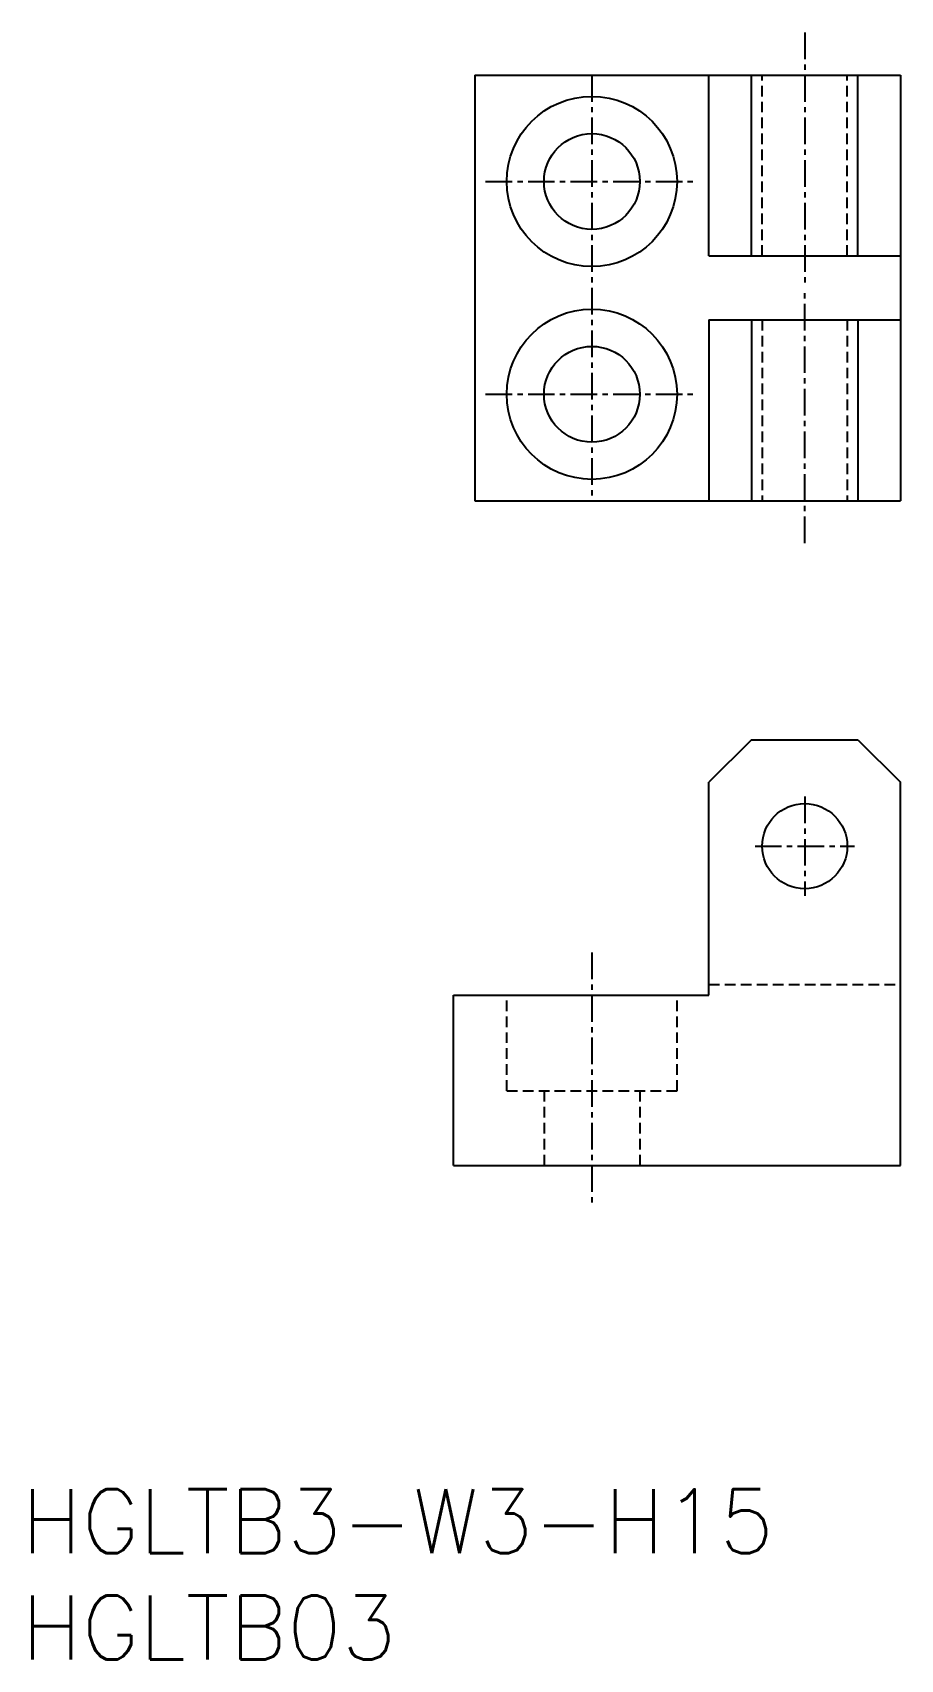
# Model space of a CAD drawing. Extents: x 115.4 to 156.2, y 51.2 to 127.6.
import ezdxf
from ezdxf.enums import TextEntityAlignment as Align

# ---------------------------------------------------------------- set-up
doc = ezdxf.new("R2010")
doc.units = 0
doc.linetypes.add('CENTER', pattern=[2, 1.25, -0.25, 0.25, -0.25])
doc.linetypes.add('DASHED', pattern=[0.75, 0.5, -0.25])
doc.layers.get('0').update_dxf_attribs({"linetype": 'CONTINUOUS'})
doc.layers.add('CENTER', color=1, linetype='CENTER')
doc.layers.add('DASHED', color=2, linetype='DASHED')
doc.styles.get("Standard").update_dxf_attribs({"font": 'txt.shx', "bigfont": 'extfont.shx'})

msp = doc.modelspace()

# ---------------------------------------------------------------- linework, layer by layer
at = {"color": 7, "linetype": 'CONTINUOUS'}
for p, q in [((136.23, 125.63), (136.23, 105.63)), ((136.23, 125.63), (156.23, 125.63)), ((147.23, 117.13), (147.23, 125.63)), ((149.23, 117.13), (149.23, 125.63)), ((154.23, 117.13), (154.23, 125.63)), ((156.23, 125.63), (156.23, 105.63)), ((147.23, 117.13), (156.23, 117.13)), ((147.23, 114.13), (156.23, 114.13)), ((147.23, 114.13), (147.23, 105.63)), ((149.23, 114.13), (149.23, 105.63)), ((154.23, 114.13), (154.23, 105.63)), ((136.23, 105.63), (156.23, 105.63)), ((149.23, 94.395), (147.23, 92.395)), ((149.23, 94.395), (154.23, 94.395)), ((154.23, 94.395), (156.23, 92.395)), ((147.23, 82.395), (147.23, 92.395)), ((156.23, 74.395), (156.23, 92.395)), ((135.23, 74.395), (135.23, 82.395)), ((135.23, 82.395), (147.23, 82.395)), ((135.23, 74.395), (156.23, 74.395))]:
    msp.add_line(p, q, dxfattribs=at)
at = {"color": 3, "linetype": 'DASHED'}
for p, q in [((149.73, 117.13), (149.73, 125.63)), ((153.73, 117.13), (153.73, 125.63)), ((149.73, 114.13), (149.73, 105.63)), ((153.73, 114.13), (153.73, 105.63)), ((147.23, 82.895), (156.23, 82.895)), ((137.73, 77.895), (137.73, 82.395)), ((145.73, 77.895), (145.73, 82.395)), ((137.73, 77.895), (145.73, 77.895)), ((139.48, 77.895), (139.48, 74.395)), ((143.98, 77.895), (143.98, 74.395))]:
    msp.add_line(p, q, dxfattribs=at)
at = {"color": 7, "linetype": 'CONTINUOUS'}
for centre, radius in [((141.73, 120.63), 4), ((141.73, 120.63), 2.25), ((141.73, 110.63), 4), ((141.73, 110.63), 2.25), ((151.73, 89.395), 2)]:
    msp.add_circle(centre, radius, dxfattribs=at)
at = {"layer": 'CENTER', "color": 1, "linetype": 'CENTER'}
for p, q in [((151.73, 127.63), (151.73, 115.63)), ((141.73, 125.63), (141.73, 115.63)), ((136.73, 120.63), (146.73, 120.63)), ((141.73, 115.63), (141.73, 105.63)), ((151.73, 103.63), (151.73, 115.63)), ((136.73, 110.63), (146.73, 110.63)), ((151.73, 91.728), (151.73, 87.062)), ((149.396, 89.395), (154.063, 89.395)), ((141.73, 84.395), (141.73, 72.395))]:
    msp.add_line(p, q, dxfattribs=at)
at = {"layer": 'DASHED', "linetype": 'CENTER'}
msp.add_line((147.23, 114.13), (147.23, 114.13), dxfattribs=at)

# ---------------------------------------------------------------- texts
at = {"color": 7, "linetype": 'CONTINUOUS'}
for s, p in [('HGLTB3-W3-H15', (114.93, 57.674)), ('HGLTB03', (114.93, 52.674))]:
    msp.add_text(s, height=3, dxfattribs=at).set_placement(p, align=Align.MIDDLE_LEFT)

doc.saveas('drawing.dxf')
